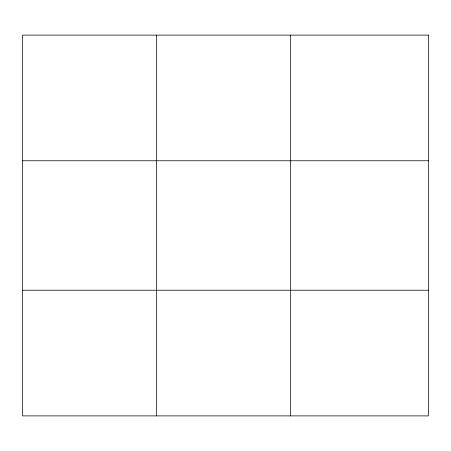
<?xml version="1.0" encoding="UTF-8"?>
<svg xmlns="http://www.w3.org/2000/svg" width="451" height="451" viewBox="0 0 451 451"><rect width="100%" height="100%" fill="white"/><g stroke="black" fill="none" stroke-linecap="round" stroke-linejoin="round"><path stroke-width="0.68" d="M156.497 35.11L156.497 415.89M290.444 35.11L290.444 415.89M22.55 160.77L428.45 160.77M22.55 290.23L428.45 290.23M428.45 35.11L428.45 415.89L22.55 415.89L22.55 35.11L428.45 35.11"/></g></svg>
